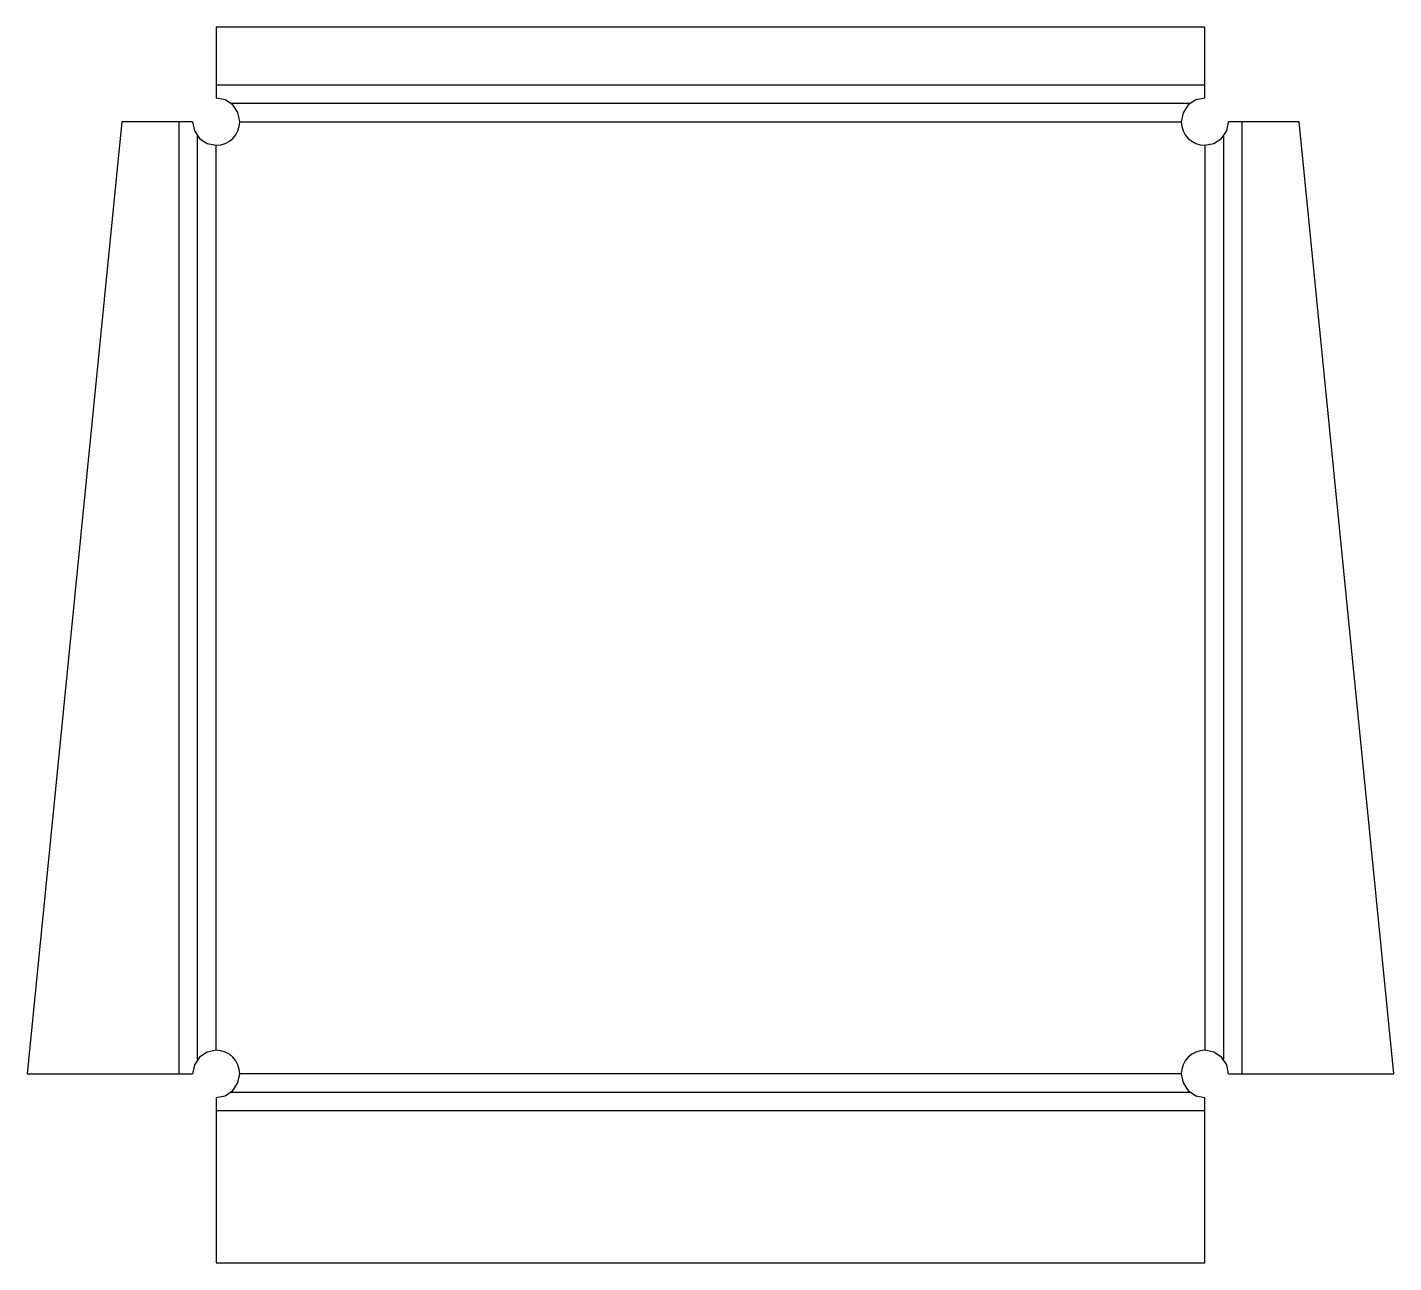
# Model space of a CAD drawing. Header units: millimetres. Extents: x -20 to 125, y 0 to 131.
import ezdxf

# ---------------------------------------------------------------- set-up
doc = ezdxf.new("R2010")
doc.units = ezdxf.units.MM

msp = doc.modelspace()

# ---------------------------------------------------------------- linework, layer by layer
at = {"layer": 'BEND'}
for p, q in [((1.55, 122.84), (103.18, 122.84)), ((-1.96, 21.55), (-1.96, 119.33)), ((106.69, 119.33), (106.69, 21.55)), ((103.18, 18.04), (1.55, 18.04))]:
    msp.add_line(p, q, dxfattribs=at)
at = {"layer": 'BEND_EXTENT'}
for p, q in [((0, 124.8), (104.73, 124.8)), ((-3.93, 20), (-3.93, 120.88)), ((2.5, 120.88), (102.23, 120.88)), ((108.65, 120.88), (108.65, 20)), ((0, 22.5), (0, 118.38)), ((104.73, 118.38), (104.73, 22.5)), ((102.23, 20), (2.5, 20)), ((104.73, 16.07), (0, 16.07))]:
    msp.add_line(p, q, dxfattribs=at)
at = {"layer": 'OUTER_PROFILES'}
for p, q in [((104.73, 130.88), (0, 130.88)), ((0, 130.88), (0, 124.8)), ((104.73, 124.8), (104.73, 130.88)), ((0, 124.8), (0, 123.38)), ((104.73, 123.38), (104.73, 124.8)), ((-10, 120.88), (-20, 20)), ((-3.93, 120.88), (-10, 120.88)), ((-2.5, 120.88), (-3.93, 120.88)), ((108.65, 120.88), (107.23, 120.88)), ((114.73, 120.88), (108.65, 120.88)), ((124.73, 20), (114.73, 120.88)), ((-20, 20), (-3.93, 20)), ((-3.93, 20), (-2.5, 20)), ((107.23, 20), (108.65, 20)), ((108.65, 20), (124.73, 20)), ((0, 17.5), (0, 16.07)), ((104.73, 16.07), (104.73, 17.5)), ((0, 16.07), (0, 0)), ((104.73, 0), (104.73, 16.07)), ((0, 0), (104.73, 0))]:
    msp.add_line(p, q, dxfattribs=at)
for points in [[(2.5, 120.88), (2.31, 121.84), (1.77, 122.65), (0.96, 123.19), (0, 123.38)], [(104.73, 123.38), (103.77, 123.19), (102.96, 122.65), (102.42, 121.83), (102.23, 120.88)], [(-2.5, 120.88), (-2.31, 119.92), (-1.77, 119.11), (-0.96, 118.57), (0, 118.38)], [(104.73, 118.38), (105.68, 118.57), (106.49, 119.11), (107.04, 119.92), (107.23, 120.88)], [(0, 22.5), (-0.96, 22.31), (-1.77, 21.77), (-2.31, 20.96), (-2.5, 20)], [(107.23, 20), (107.04, 20.96), (106.49, 21.77), (105.68, 22.31), (104.73, 22.5)], [(0, 17.5), (0.96, 17.69), (1.77, 18.23), (2.31, 19.04), (2.5, 20)], [(102.23, 20), (102.42, 19.04), (102.96, 18.23), (103.77, 17.69), (104.73, 17.5)]]:
    msp.add_lwpolyline(points, dxfattribs=at)
for centre, start, end in [((0, 120.88), -90, 0), ((104.73, 120.88), 180, 270), ((0, 20), 0, 90), ((104.73, 20), 90, 180)]:
    msp.add_arc(centre, 2.5, start, end, dxfattribs=at)

doc.saveas('drawing.dxf')
